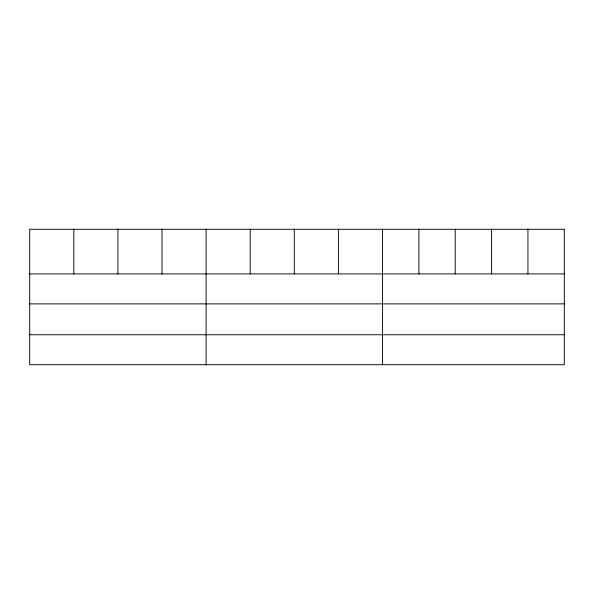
<?xml version="1.0" encoding="UTF-8"?>
<svg xmlns="http://www.w3.org/2000/svg" width="594" height="594" viewBox="0 0 594 594"><rect width="100%" height="100%" fill="white"/><g stroke="black" fill="none" stroke-linecap="round" stroke-linejoin="round"><path stroke-width="0.89" d="M29.7 273.908L564.3 273.908M29.7 303.876L564.3 303.876M29.7 334.756L564.3 334.756M527.947 229.277L527.947 273.908M491.594 229.277L491.594 273.908M455.242 229.277L455.242 273.908M418.889 229.277L418.889 273.908M382.536 229.277L382.536 364.723M338.432 229.277L338.432 273.908M294.327 229.277L294.327 273.908M250.223 229.277L250.223 273.908M206.118 229.277L206.118 364.723M162.013 229.277L162.013 273.908M117.909 229.277L117.909 273.908M73.805 229.277L73.805 273.908M564.3 229.277L29.7 229.277L29.7 364.723L564.3 364.723L564.3 229.277"/></g></svg>
